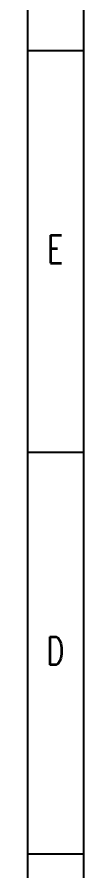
# Model space of a CAD drawing. Header units: inches. Extents: x 6 to 109360, y -14990 to 740552.
# Drawn here: x 1047.2 to 1057.2, y -7628.2 to -7475.8 of the extents above; entities that cross this region are included whole.
import ezdxf
from ezdxf.enums import TextEntityAlignment as Align

# ---------------------------------------------------------------- set-up
doc = ezdxf.new("R2010")
doc.units = ezdxf.units.IN
doc.header["$MEASUREMENT"] = 0
doc.layers.add('图框', color=4, linetype='Continuous')
doc.styles.add('HZ', font='txt_____.ttf', dxfattribs={"width": 0.7, "bigfont": 'HZTXT'})

msp = doc.modelspace()

# ---------------------------------------------------------------- linework, layer by layer
at = {"layer": '图框'}
for p, q in [((1057.22419, -7184.70222), (1057.22419, -7778.70222)), ((1047.22419, -7481.70222), (1047.22419, -7768.70222)), ((1047.22419, -7481.70222), (1047.22419, -7768.70222)), ((1047.22419, -7481.70222), (1047.22419, -7768.70222)), ((1047.22419, -7481.70222), (1047.22419, -7768.70222)), ((1047.22419, -7481.70222), (1057.22419, -7481.70222)), ((1047.22419, -7553.45222), (1057.22419, -7553.45222)), ((1047.22419, -7625.20222), (1057.22419, -7625.20222))]:
    msp.add_line(p, q, dxfattribs=at)
at = {"layer": '图框', "color": 1}
msp.add_line((1047.22419, -7194.70222), (1047.22419, -7768.70222), dxfattribs=at)

# ---------------------------------------------------------------- texts
at = {"layer": '图框', "style": 'HZ', "width": 0.7}
for s, p in [('E', (1052.185, -7519.69618)), ('D', (1052.185, -7591.44618))]:
    msp.add_text(s, height=5, dxfattribs=at).set_placement(p, align=Align.CENTER)

doc.saveas('drawing.dxf')
